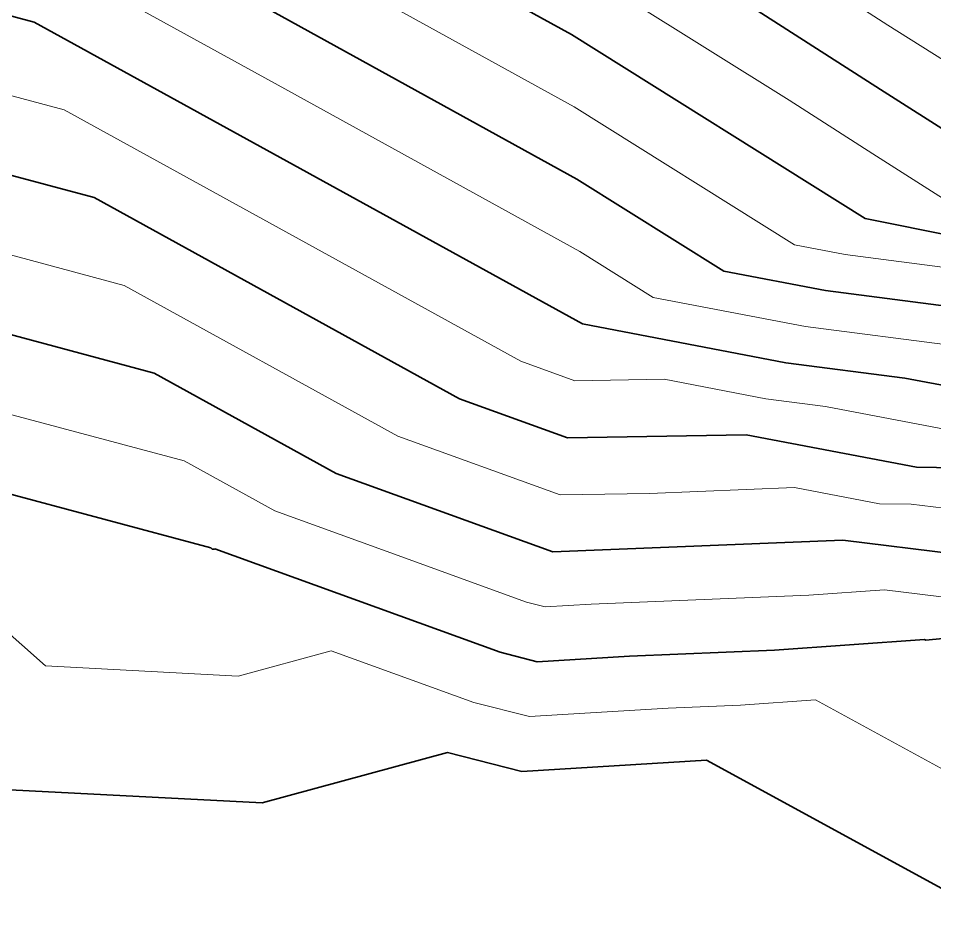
# Model space of a CAD drawing. Header units: millimetres. Extents: x -861324 to 439029, y -308065 to 694685.
# Drawn here: x -209910 to -177909, y 68344 to 99417 of the extents above; entities that cross this region are included whole.
import ezdxf

# ---------------------------------------------------------------- set-up
doc = ezdxf.new("R2010")
doc.units = ezdxf.units.MM
doc.layers.add('C-TOPO-MAJR', color=7, linetype='Continuous', lineweight=35)
doc.layers.add('C-TOPO-MINR', color=7, linetype='Continuous', lineweight=9)

msp = doc.modelspace()

# ---------------------------------------------------------------- linework, layer by layer
at = {"layer": 'C-TOPO-MAJR'}
for p, q in [((-190590, 98848), (-204625, 106598)), ((-190401, 93794), (-211454, 105418)), ((-209359, 99285), (-213992, 100528)), ((-179806, 96929), (-185652, 100690)), ((-190212, 88740), (-209359, 99285)), ((-180337, 92424), (-190590, 98848)), ((-174170, 93357), (-179806, 96929)), ((-207263, 93152), (-216529, 95637)), ((-185274, 90582), (-190401, 93794)), ((-194508, 86128), (-207263, 93152)), ((-173789, 91095), (-180337, 92424)), ((-205167, 87018), (-219066, 90746)), ((-181723, 89905), (-185274, 90582)), ((-173407, 88832), (-181723, 89905)), ((-183109, 87386), (-190212, 88740)), ((-178951, 86849), (-183109, 87386)), ((-198805, 83515), (-205167, 87018)), ((-175977, 86283), (-178951, 86849)), ((-190728, 84756), (-194508, 86128)), ((-203182, 80915), (-221603, 85855)), ((-184495, 84867), (-190728, 84756)), ((-178547, 83733), (-184495, 84867)), ((-176336, 83701), (-178547, 83733)), ((-191245, 80772), (-198805, 83515)), ((-181117, 81184), (-191245, 80772)), ((-176009, 80554), (-181117, 81184)), ((-203137, 80875), (-203182, 80915)), ((-203073, 80872), (-203137, 80875)), ((-203042, 80880), (-203073, 80872)), ((-193082, 77267), (-203042, 80880)), ((-172350, 78286), (-178216, 77692)), ((-178261, 77716), (-183497, 77343)), ((-178216, 77692), (-178261, 77716)), ((-191787, 76939), (-193082, 77267)), ((-188562, 77137), (-191787, 76939)), ((-183497, 77343), (-188562, 77137)), ((-194920, 73762), (-201397, 72005)), ((-192329, 73107), (-194920, 73762)), ((-185878, 73502), (-192329, 73107)), ((-176441, 68344), (-185878, 73502)), ((-201397, 72005), (-214777, 72703))]:
    msp.add_line(p, q, dxfattribs=at)
at = {"layer": 'C-TOPO-MINR'}
for p, q in [((-190495, 96321), (-208040, 106008)), ((-179541, 99181), (-188310, 104823)), ((-200833, 97079), (-210406, 102352)), ((-182994, 96557), (-190684, 101375)), ((-175314, 96503), (-179541, 99181)), ((-208311, 96218), (-215260, 98082)), ((-190306, 91267), (-200833, 97079)), ((-180071, 94677), (-182994, 96557)), ((-192360, 87434), (-208311, 96218)), ((-182805, 91503), (-190495, 96321)), ((-177253, 92891), (-180071, 94677)), ((-206215, 90085), (-217797, 93191)), ((-187743, 89661), (-190306, 91267)), ((-181030, 91165), (-182805, 91503)), ((-176872, 90628), (-181030, 91165)), ((-196657, 84821), (-206215, 90085)), ((-182416, 88646), (-187743, 89661)), ((-176179, 87841), (-182416, 88646)), ((-204119, 83952), (-220335, 88300)), ((-190470, 86748), (-192360, 87434)), ((-187353, 86804), (-190470, 86748)), ((-183802, 86127), (-187353, 86804)), ((-181723, 85858), (-183802, 86127)), ((-177262, 85008), (-181723, 85858)), ((-190987, 82764), (-196657, 84821)), ((-200953, 82208), (-204119, 83952)), ((-182806, 83026), (-187870, 82820)), ((-179832, 82459), (-182806, 83026)), ((-187870, 82820), (-190987, 82764)), ((-178726, 82442), (-179832, 82459)), ((-174895, 81970), (-178726, 82442)), ((-197192, 80844), (-200953, 82208)), ((-208957, 76789), (-213661, 80940)), ((-192164, 79019), (-197192, 80844)), ((-179664, 79452), (-182307, 79264)), ((-177122, 79139), (-179664, 79452)), ((-182307, 79264), (-189903, 78954)), ((-191516, 78856), (-192164, 79019)), ((-189903, 78954), (-191516, 78856)), ((-198981, 77321), (-202235, 76438)), ((-194001, 75514), (-198981, 77321)), ((-202235, 76438), (-208957, 76789)), ((-182070, 75609), (-184688, 75422)), ((-177328, 73018), (-182070, 75609)), ((-192058, 75023), (-194001, 75514)), ((-187220, 75319), (-192058, 75023)), ((-184688, 75422), (-187220, 75319))]:
    msp.add_line(p, q, dxfattribs=at)

doc.saveas('drawing.dxf')
